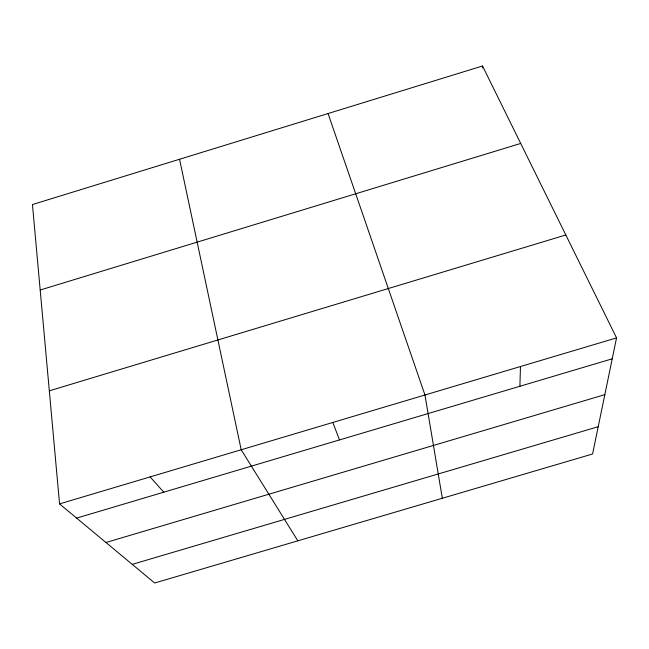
<?xml version="1.0" encoding="UTF-8"?>
<svg xmlns="http://www.w3.org/2000/svg" width="649" height="649" viewBox="0 0 649 649"><rect width="100%" height="100%" fill="white"/><g stroke="black" fill="none" stroke-linecap="round" stroke-linejoin="round"><path stroke-width="0.97" d="M519.898 386.269L520.474 366.531M616.55 337.894L592.578 453.992L154.657 583.013L59.554 503.9L32.45 204.54L482.531 65.987L616.55 337.894L59.554 503.9M40.189 290.022L520.709 143.445M49.316 390.828L565.823 234.979M76.631 518.105L612.234 358.808M105.949 542.499L604.827 394.649M132.242 564.37L598.208 426.709M150.114 476.91L163.767 492.193M297.834 540.828L241.201 449.757L179.562 159.248M332.815 422.458L339.492 439.925M328.061 113.534L424.965 394.99L442.326 498.262M482.531 65.987L482.588 67.958"/></g></svg>
